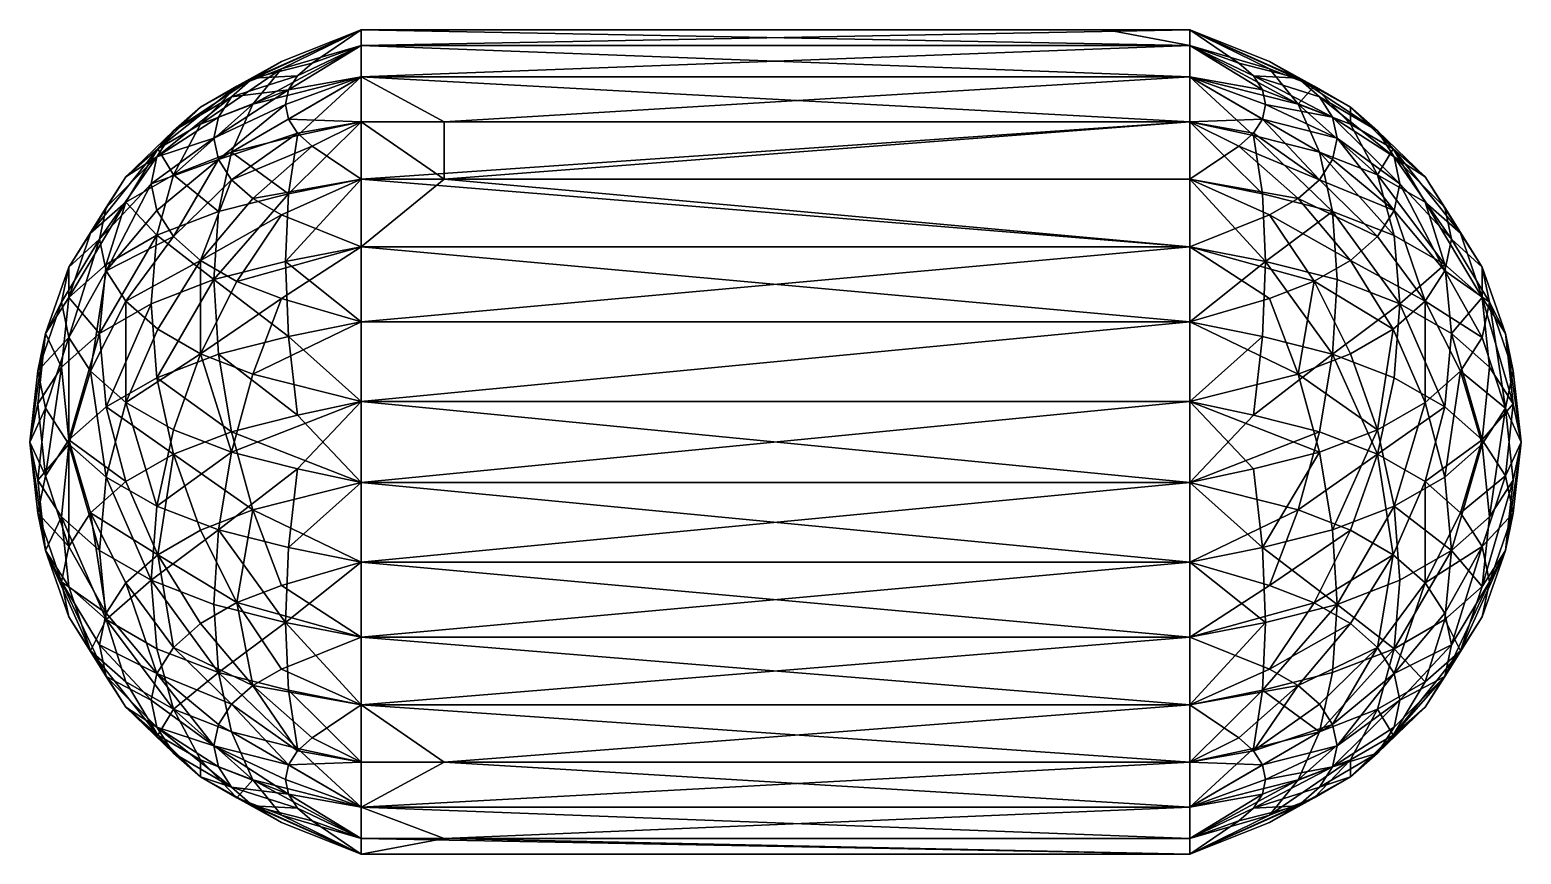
# Model space of a CAD drawing. Extents: x -0.08 to 0.08, y -0.044 to 0.044.
import ezdxf

# ---------------------------------------------------------------- set-up
doc = ezdxf.new("R2010")
doc.units = 0

# ---------------------------------------------------------------- blocks, each defined once
blk = doc.blocks.new('blimp_body')
mesh = blk.add_polyface()
corners = [(-0.044473, 0.034377, 0.028212), (0.044471, 0.034377, 0.028214), (-0.044473, 0.039221, 0.020963), (-0.051302, 0.032903, 0.025454), (-0.05227, 0.026648, 0.031448), (-0.058405, 0.031113, 0.022105), (-0.044472, 0.044258, -0.00436), (-0.044472, 0.044258, 0.004358), (0.035578, 0.044258, -0.004358), (-0.044472, 0.042557, 0.012909), (0.044472, 0.044258, 0.00436), (0.044472, 0.039221, 0.020965), (-0.044473, 0.028213, 0.034376), (-0.044471, 0.034378, -0.028214), (-0.044472, 0.039221, -0.020965), (-0.035577, 0.034378, -0.028214), (-0.035577, 0.028213, -0.034378), (-0.052269, 0.03467, -0.022298), (-0.044472, 0.042557, -0.01291), (0.044473, 0.042557, -0.012908), (-0.052596, 0.036235, -0.019369), (-0.05981, 0.030339, -0.021683), (-0.060285, 0.032611, -0.017432), (-0.0513, 0.033165, -0.025113), (-0.053048, 0.040059, 0.008235), (-0.057814, 0.038215, 0.004786), (-0.053048, 0.040847, -0.002024), (-0.052269, 0.037801, -0.016441), (-0.0513, 0.039305, -0.013625), (-0.049727, 0.031778, -0.027708), (-0.044471, 0.028213, -0.034378), (-0.056121, 0.036283, 0.015467), (-0.049728, 0.040693, -0.011031), (-0.061725, 0.034115, 0.011411), (-0.058404, 0.037068, -0.009094), (-0.056121, 0.039082, -0.005326), (-0.061724, 0.035969, 0.000583), (-0.05981, 0.034883, -0.013181)]
mesh.append_faces([[corners[k] for k in face] for face in [(0, 1, 2), (0, 3, 4), (5, 3, 2), (3, 0, 2), (6, 7, 8), (7, 9, 10), (11, 9, 2), (12, 1, 0), (13, 14, 15), (16, 13, 15), (13, 17, 14), (18, 6, 19), (14, 18, 19), (20, 21, 22), (21, 20, 17), (17, 20, 14), (23, 17, 13), (23, 21, 17), (7, 24, 9), (25, 24, 7), (26, 7, 6), (26, 25, 7), (20, 27, 14), (27, 18, 14), (18, 27, 28), (27, 20, 22), (29, 23, 13), (29, 13, 30), (9, 31, 2), (24, 31, 9), (31, 5, 2), (32, 18, 28), (18, 32, 6), (33, 24, 25), (33, 31, 24), (27, 34, 28), (26, 35, 25), (35, 36, 25), (35, 26, 6), (32, 35, 6), (35, 32, 28), (34, 35, 28), (37, 27, 22), (37, 34, 27)]])
mesh = blk.add_polyface()
corners = [(-0.035577, 0.028213, -0.034378), (0.044473, 0.034377, -0.028211), (0.044473, 0.028213, -0.034376), (-0.035577, 0.034378, -0.028214), (-0.044472, 0.044258, -0.00436), (0.035578, 0.044258, -0.004358), (0.044473, 0.042557, -0.012908), (0.044472, 0.044258, -0.004358), (0.044472, 0.044258, 0.00436), (0.044473, 0.020964, -0.03922), (0.053049, 0.015408, -0.037882), (0.044473, 0.01291, -0.042556), (-0.044471, 0.01291, -0.042558), (-0.044472, 0.042557, 0.012909), (0.044472, 0.042557, 0.012911), (-0.044472, 0.044258, 0.004358), (0.044471, 0.004359, 0.044259), (0.0513, 0.002884, 0.041501), (0.052268, 0.011344, 0.03963), (0.044472, 0.039221, 0.020965), (0.044471, 0.034377, 0.028214), (0.0513, 0.032903, 0.025456), (-0.044473, 0.039221, 0.020963), (0.044473, 0.039221, -0.020963), (-0.044472, 0.039221, -0.020965), (0.05227, 0.03467, -0.022295), (0.056122, 0.007297, -0.038761), (0.044473, 0.004359, -0.044257), (0.051302, 0.033165, -0.02511), (-0.044471, 0.004359, -0.044259), (0.044473, -0.004359, -0.044257), (0.044471, 0.012909, 0.042558), (0.052595, 0.019368, 0.036237), (0.044471, 0.020964, 0.039222), (0.053048, 0.040846, -0.002021), (0.053048, 0.040059, 0.008237), (-0.044473, 0.004359, 0.044257), (-0.044473, 0.020964, 0.03922), (0.05227, 0.037801, -0.016439), (0.053049, 0.024375, -0.032837), (0.049729, 0.031778, -0.027706), (0.056121, 0.036283, 0.01547), (0.044471, 0.028213, 0.034379), (-0.044473, 0.028213, 0.034376), (-0.044471, 0.020964, -0.039222), (0.049729, 0.040692, -0.011028), (0.051301, 0.039305, -0.013623), (0.052269, 0.026647, 0.031451)]
mesh.append_faces([[corners[k] for k in face] for face in [(0, 1, 2), (1, 0, 3), (4, 5, 6), (5, 7, 6), (8, 7, 5), (9, 10, 11), (12, 9, 11), (9, 0, 2), (8, 13, 14), (15, 8, 5), (16, 17, 18), (19, 20, 21), (20, 19, 22), (13, 19, 14), (23, 1, 3), (24, 23, 3), (23, 24, 6), (1, 23, 25), (26, 27, 11), (28, 1, 25), (29, 27, 30), (27, 29, 11), (31, 16, 18), (32, 31, 18), (31, 32, 33), (34, 7, 8), (35, 8, 14), (31, 36, 16), (37, 31, 33), (38, 23, 6), (39, 9, 2), (28, 40, 1), (1, 40, 2), (19, 41, 14), (32, 42, 33), (42, 43, 33), (43, 42, 20), (9, 44, 0), (7, 45, 6), (46, 38, 6), (45, 46, 6), (20, 47, 21), (42, 47, 20)]])
mesh = blk.add_polyface()
corners = [(0.05981, 0.009444, 0.036076), (0.052595, 0.019368, 0.036237), (0.052268, 0.011344, 0.03963), (0.060284, 0.017431, 0.032613), (0.044473, 0.020964, -0.03922), (0.057815, 0.017252, -0.034433), (0.053049, 0.015408, -0.037882), (0.0513, 0.002884, 0.041501), (0.058404, 0.031113, 0.022108), (0.044472, 0.039221, 0.020965), (0.0513, 0.032903, 0.025456), (0.056122, 0.007297, -0.038761), (0.058405, -0.001095, -0.03815), (0.044473, 0.004359, -0.044257), (0.061726, 0.009465, -0.034705), (0.044473, 0.01291, -0.042556), (0.059811, 0.030339, -0.02168), (0.058405, 0.028154, -0.025768), (0.05227, 0.03467, -0.022295), (0.051302, 0.033165, -0.02511), (0.05981, 0.024747, 0.027896), (0.060286, 0.032611, -0.017429), (0.053049, 0.024375, -0.032837), (0.049729, 0.031778, -0.027706), (0.058403, 0.001095, 0.038153), (0.053048, 0.040846, -0.002021), (0.056121, 0.039082, -0.005323), (0.044472, 0.044258, -0.004358), (0.057814, 0.038215, 0.004788), (0.061725, 0.035969, 0.000586), (0.044472, 0.044258, 0.00436), (0.053048, 0.040059, 0.008237), (0.056121, 0.036283, 0.01547), (0.044472, 0.042557, 0.012911), (0.052597, 0.036235, -0.019367), (0.059811, 0.034883, -0.013178), (0.05227, 0.037801, -0.016439), (0.044473, 0.039221, -0.020963), (0.061725, 0.019498, -0.03023), (0.056122, 0.02614, -0.029535), (0.044473, 0.028213, -0.034376), (0.049729, 0.040692, -0.011028), (0.051301, 0.039305, -0.013623), (0.052269, 0.026647, 0.031451), (0.044471, 0.028213, 0.034379), (0.058405, 0.037068, -0.009091), (0.061724, 0.034115, 0.011414)]
mesh.append_faces([[corners[k] for k in face] for face in [(0, 1, 2), (1, 0, 3), (4, 5, 6), (7, 0, 2), (8, 9, 10), (11, 12, 13), (11, 5, 14), (5, 11, 6), (6, 11, 15), (16, 17, 18), (17, 19, 18), (20, 1, 3), (20, 8, 10), (21, 16, 18), (22, 5, 4), (17, 23, 19), (7, 24, 0), (25, 26, 27), (26, 28, 29), (28, 26, 25), (28, 25, 30), (31, 28, 30), (32, 31, 33), (32, 9, 8), (32, 28, 31), (21, 34, 35), (34, 36, 35), (34, 21, 18), (37, 34, 18), (36, 34, 37), (22, 38, 5), (39, 23, 17), (39, 38, 22), (39, 22, 40), (23, 39, 40), (26, 41, 27), (36, 42, 35), (42, 41, 26), (20, 43, 1), (43, 44, 1), (43, 20, 10), (42, 45, 35), (45, 42, 26), (32, 46, 28)]])
mesh = blk.add_polyface()
corners = [(-0.06642, 0.022191, 0.023109), (-0.071845, 0.019075, 0.01728), (-0.072556, 0.011647, 0.021788), (-0.06974, 0.025769, 0.012107), (-0.064631, 0.028705, 0.017598), (-0.059811, 0.024748, 0.027893), (-0.058405, 0.031113, 0.022105), (-0.075875, 0.01552, 0.010629), (-0.06463, 0.022061, -0.025438), (-0.058404, 0.028154, -0.025771), (-0.061724, 0.019498, -0.030233), (-0.069739, 0.015119, -0.024128), (-0.05981, 0.030339, -0.021683), (-0.066419, 0.024841, -0.020236), (-0.060286, 0.017431, 0.032609), (-0.067025, 0.014824, 0.027732), (-0.067024, 0.027733, -0.014825), (-0.060285, 0.032611, -0.017432), (-0.073537, 0.022421, 0.005842), (-0.075875, 0.018788, -0.000955), (-0.071844, 0.025191, -0.005286), (-0.066323, 0.031474, 0.006469), (-0.072555, 0.02179, -0.011649), (-0.056121, 0.036283, 0.015467), (-0.076664, 0.015009, -0.008024), (-0.071844, 0.018389, -0.018011), (-0.061725, 0.034115, 0.011411), (-0.057814, 0.038215, 0.004786), (-0.061724, 0.035969, 0.000583), (-0.06463, 0.033406, -0.004212), (-0.06974, 0.02846, 0.000831), (-0.06642, 0.030625, -0.009415), (-0.058404, 0.037068, -0.009094), (-0.056121, 0.039082, -0.005326), (-0.05981, 0.034883, -0.013181)]
mesh.append_faces([[corners[k] for k in face] for face in [(0, 1, 2), (3, 0, 4), (3, 1, 0), (5, 6, 4), (0, 5, 4), (3, 7, 1), (8, 9, 10), (11, 8, 10), (8, 12, 9), (12, 8, 13), (14, 5, 0), (15, 14, 0), (12, 16, 17), (16, 12, 13), (18, 7, 3), (19, 18, 20), (18, 19, 7), (21, 18, 3), (21, 3, 4), (22, 19, 20), (6, 23, 4), (22, 24, 19), (25, 16, 13), (25, 22, 16), (8, 25, 13), (25, 8, 11), (21, 26, 27), (26, 21, 4), (23, 26, 4), (28, 21, 27), (28, 29, 21), (29, 30, 21), (18, 30, 20), (21, 30, 18), (16, 31, 17), (31, 22, 20), (22, 31, 16), (30, 31, 20), (31, 30, 29), (32, 31, 29), (28, 33, 29), (33, 32, 29), (31, 34, 17), (32, 34, 31)]])
mesh = blk.add_polyface()
corners = [(0.058405, 0.028154, -0.025768), (0.059811, 0.030339, -0.02168), (0.06642, 0.024842, -0.020232), (0.071845, 0.018389, -0.018007), (0.069741, 0.015119, -0.024125), (0.05981, 0.024747, 0.027896), (0.060284, 0.017431, 0.032613), (0.067024, 0.014823, 0.027735), (0.066419, 0.02219, 0.023112), (0.058404, 0.031113, 0.022108), (0.06463, 0.028705, 0.017602), (0.060286, 0.032611, -0.017429), (0.064631, 0.022061, -0.025435), (0.056121, 0.036283, 0.01547), (0.067025, 0.027733, -0.014822), (0.059811, 0.034883, -0.013178), (0.06642, 0.030625, -0.009411), (0.061725, 0.019498, -0.03023), (0.056122, 0.02614, -0.029535), (0.06974, 0.025769, 0.012111), (0.066323, 0.031474, 0.006473), (0.072555, 0.02179, -0.011645), (0.071845, 0.02519, -0.005283), (0.071844, 0.019075, 0.017284), (0.075875, 0.018788, -0.000951), (0.058405, 0.037068, -0.009091), (0.057814, 0.038215, 0.004788), (0.061724, 0.034115, 0.011414), (0.061725, 0.035969, 0.000586), (0.06974, 0.02846, 0.000835), (0.075875, 0.01552, 0.010633), (0.064631, 0.033406, -0.004209), (0.056121, 0.039082, -0.005323), (0.073537, 0.022421, 0.005846)]
mesh.append_faces([[corners[k] for k in face] for face in [(0, 1, 2), (3, 4, 2), (5, 6, 7), (8, 5, 7), (9, 8, 10), (5, 8, 9), (1, 11, 2), (4, 12, 2), (12, 0, 2), (13, 9, 10), (11, 14, 2), (14, 11, 15), (14, 3, 2), (16, 14, 15), (17, 12, 4), (12, 18, 0), (17, 18, 12), (19, 20, 10), (14, 21, 3), (21, 16, 22), (16, 21, 14), (23, 8, 7), (8, 23, 10), (23, 19, 10), (24, 21, 22), (25, 16, 15), (26, 27, 28), (27, 20, 28), (27, 13, 10), (20, 27, 10), (16, 29, 22), (29, 24, 22), (23, 30, 19), (31, 29, 16), (25, 31, 16), (20, 31, 28), (29, 31, 20), (31, 32, 28), (31, 25, 32), (29, 33, 24), (30, 33, 19), (33, 30, 24), (33, 20, 19), (33, 29, 20)]])
mesh = blk.add_polyface()
corners = [(-0.051302, 0.032903, 0.025454), (-0.058405, 0.031113, 0.022105), (-0.05227, 0.026648, 0.031448), (-0.053047, 0.015408, -0.037885), (-0.05612, 0.007297, -0.038763), (-0.061724, 0.009464, -0.034708), (-0.044471, 0.01291, -0.042558), (-0.059811, 0.024748, 0.027893), (-0.051302, 0.002884, 0.041498), (-0.058405, 0.001095, 0.03815), (-0.044473, -0.004359, 0.044257), (-0.059811, 0.009444, 0.036073), (-0.044473, 0.028213, 0.034376), (-0.044473, 0.034377, 0.028212), (-0.052597, 0.019368, 0.036234), (-0.058404, 0.028154, -0.025771), (-0.05612, 0.02614, -0.029538), (-0.061724, 0.019498, -0.030233), (-0.044471, 0.034378, -0.028214), (-0.035577, 0.028213, -0.034378), (-0.044471, 0.028213, -0.034378), (-0.057813, 0.017251, -0.034436), (-0.058403, -0.001095, -0.038153), (-0.044471, 0.004359, -0.044259), (0.044473, 0.01291, -0.042556), (-0.0513, -0.002885, -0.041501), (-0.060286, 0.017431, 0.032609), (-0.044473, 0.004359, 0.044257), (0.044471, 0.004359, 0.044259), (0.044471, 0.012909, 0.042558), (-0.044473, 0.012909, 0.042556), (-0.05227, 0.011344, 0.039628), (-0.044473, 0.020964, 0.03922), (0.044471, 0.020964, 0.039222), (-0.05981, 0.030339, -0.021683), (-0.0513, 0.033165, -0.025113), (-0.053047, 0.024375, -0.03284), (-0.049727, 0.031778, -0.027708), (-0.044471, 0.020964, -0.039222), (0.044473, 0.020964, -0.03922)]
mesh.append_faces([[corners[k] for k in face] for face in [(0, 1, 2), (3, 4, 5), (4, 3, 6), (1, 7, 2), (8, 9, 10), (9, 8, 11), (12, 13, 2), (14, 12, 2), (15, 16, 17), (18, 19, 20), (21, 3, 5), (4, 22, 5), (23, 4, 6), (23, 6, 24), (22, 23, 25), (23, 22, 4), (26, 14, 2), (7, 26, 2), (27, 8, 10), (28, 27, 10), (27, 29, 30), (8, 31, 11), (14, 31, 30), (31, 27, 30), (27, 31, 8), (31, 26, 11), (26, 31, 14), (32, 14, 30), (32, 12, 14), (12, 32, 33), (29, 32, 30), (34, 35, 15), (16, 36, 17), (36, 21, 17), (36, 16, 20), (16, 37, 20), (37, 16, 15), (35, 37, 15), (38, 36, 20), (3, 38, 6), (21, 38, 3), (36, 38, 21), (38, 39, 6), (19, 38, 20)]])
mesh = blk.add_polyface()
corners = [(-0.075876, 0.000217, 0.018809), (-0.072556, 0.011647, 0.021788), (-0.076665, 0.008022, 0.015007), (-0.061724, 0.019498, -0.030233), (-0.061724, 0.009464, -0.034708), (-0.066322, 0.012106, -0.029767), (-0.071845, 0.003771, 0.025459), (-0.069741, -0.004249, 0.028152), (-0.058405, 0.001095, 0.03815), (-0.059811, 0.009444, 0.036073), (-0.066421, 0.006887, 0.031289), (-0.079195, 0.007652, -0.004092), (-0.075875, 0.011231, -0.015094), (-0.078357, 0.00364, -0.011597), (-0.078357, 0.011663, 0.003413), (-0.079195, 0.00409, 0.00765), (-0.067025, 0.014824, 0.027732), (-0.06642, 0.022191, 0.023109), (-0.064631, -0.001314, 0.033643), (-0.069739, 0.004249, -0.028156), (-0.06463, 0.001314, -0.033647), (-0.078357, -0.003641, 0.011592), (-0.08005, 0, -0.000002), (-0.079195, -0.00409, -0.007654), (-0.075875, 0.01552, 0.010629), (-0.071845, 0.019075, 0.01728), (-0.057813, 0.017251, -0.034436), (-0.069739, 0.015119, -0.024128), (-0.073536, 0.007597, -0.021891), (-0.075874, -0.000217, -0.018812), (-0.058403, -0.001095, -0.038153), (-0.060286, 0.017431, 0.032609), (-0.075875, 0.018788, -0.000955), (-0.071844, -0.003772, -0.025463), (-0.076664, 0.015009, -0.008024), (-0.072555, 0.02179, -0.011649), (-0.071844, 0.018389, -0.018011)]
mesh.append_faces([[corners[k] for k in face] for face in [(0, 1, 2), (3, 4, 5), (0, 6, 1), (7, 6, 0), (8, 9, 10), (11, 12, 13), (14, 15, 2), (16, 17, 1), (16, 6, 10), (6, 16, 1), (18, 8, 10), (6, 18, 10), (4, 19, 5), (20, 19, 4), (21, 0, 2), (15, 21, 2), (11, 22, 14), (22, 15, 14), (23, 22, 13), (22, 11, 13), (22, 21, 15), (24, 14, 2), (1, 24, 2), (25, 24, 1), (3, 26, 4), (27, 3, 5), (19, 27, 5), (27, 19, 28), (12, 29, 13), (28, 29, 12), (30, 20, 4), (9, 31, 10), (31, 16, 10), (24, 32, 14), (19, 33, 28), (33, 29, 28), (34, 35, 12), (11, 34, 12), (34, 11, 14), (32, 34, 14), (35, 36, 12), (36, 28, 12), (36, 27, 28)]])
mesh = blk.add_polyface()
corners = [(0.060284, 0.017431, 0.032613), (0.05981, 0.009444, 0.036076), (0.067024, 0.014823, 0.027735), (0.069741, 0.004249, -0.028152), (0.073538, 0.007597, -0.021887), (0.071845, -0.003772, -0.025459), (0.069741, 0.015119, -0.024125), (0.075875, -0.000217, -0.018809), (0.078358, 0.00364, -0.011592), (0.066419, 0.006887, 0.031292), (0.071844, 0.003772, 0.025463), (0.072554, 0.011647, 0.021792), (0.064631, 0.001314, -0.033643), (0.056122, 0.007297, -0.038761), (0.061726, 0.009465, -0.034705), (0.058405, -0.001095, -0.03815), (0.057815, 0.017252, -0.034433), (0.066324, 0.012106, -0.029763), (0.075875, 0.000217, 0.018813), (0.06974, -0.004249, 0.028156), (0.075876, 0.011231, -0.01509), (0.071845, 0.018389, -0.018007), (0.08005, 0, 0.000002), (0.079195, 0.00409, 0.007654), (0.078357, -0.00364, 0.011597), (0.061725, 0.019498, -0.03023), (0.076665, 0.015009, -0.008021), (0.06463, -0.001314, 0.033647), (0.058403, 0.001095, 0.038153), (0.072555, 0.02179, -0.011645), (0.071844, 0.019075, 0.017284), (0.075875, 0.018788, -0.000951), (0.079195, 0.007651, -0.004088), (0.076664, 0.008022, 0.015011), (0.075875, 0.01552, 0.010633), (0.078357, 0.011663, 0.003417)]
mesh.append_faces([[corners[k] for k in face] for face in [(0, 1, 2), (3, 4, 5), (3, 6, 4), (4, 7, 5), (7, 4, 8), (9, 10, 2), (1, 9, 2), (10, 11, 2), (12, 13, 14), (13, 12, 15), (16, 17, 14), (17, 6, 3), (17, 12, 14), (12, 17, 3), (18, 11, 10), (18, 10, 19), (6, 20, 4), (21, 20, 6), (4, 20, 8), (22, 23, 24), (23, 18, 24), (17, 25, 6), (25, 17, 16), (26, 20, 21), (20, 26, 8), (27, 9, 1), (28, 27, 1), (9, 27, 10), (29, 26, 21), (11, 30, 2), (29, 31, 26), (32, 22, 8), (26, 32, 8), (18, 33, 11), (23, 33, 18), (34, 30, 11), (33, 34, 11), (34, 33, 23), (34, 35, 31), (31, 35, 26), (35, 32, 26), (35, 34, 23), (35, 23, 22), (32, 35, 22)]])
mesh = blk.add_polyface()
corners = [(-0.079195, -0.00409, -0.007654), (-0.076664, -0.008022, -0.015011), (-0.078357, -0.011663, -0.003417), (-0.066324, -0.012106, 0.029763), (-0.057815, -0.017251, 0.034433), (-0.061725, -0.009465, 0.034705), (-0.064631, -0.001314, 0.033643), (-0.069741, -0.004249, 0.028152), (-0.071845, 0.003771, 0.025459), (-0.078357, -0.003641, 0.011592), (-0.075875, -0.011231, 0.01509), (-0.075876, 0.000217, 0.018809), (-0.08005, 0, -0.000002), (-0.075875, -0.01552, -0.010633), (-0.075874, -0.000217, -0.018812), (-0.078357, 0.00364, -0.011597), (-0.072554, -0.011647, -0.021792), (-0.073538, -0.007597, 0.021887), (-0.069741, -0.01512, 0.024125), (-0.061725, -0.019498, 0.03023), (-0.056122, -0.007297, 0.038761), (-0.058405, 0.001095, 0.03815), (-0.071845, -0.018389, 0.018007), (-0.075875, -0.018788, 0.000951), (-0.076665, -0.015009, 0.008021), (-0.072555, -0.02179, 0.011645), (-0.066419, -0.006887, -0.031292), (-0.069739, 0.004249, -0.028156), (-0.06463, 0.001314, -0.033647), (-0.058403, -0.001095, -0.038153), (-0.073537, -0.022421, -0.005846), (-0.071844, -0.003772, -0.025463), (-0.067023, -0.014824, -0.027735), (-0.059809, -0.009444, -0.036076), (-0.060284, -0.017431, -0.032613), (-0.064631, -0.022061, 0.025435), (-0.079195, -0.007652, 0.004088), (-0.071844, -0.019075, -0.017283)]
mesh.append_faces([[corners[k] for k in face] for face in [(0, 1, 2), (3, 4, 5), (6, 3, 5), (3, 6, 7), (6, 8, 7), (9, 10, 11), (12, 0, 2), (1, 13, 2), (14, 0, 15), (14, 1, 0), (1, 14, 16), (3, 17, 18), (17, 3, 7), (17, 7, 11), (10, 17, 11), (3, 19, 4), (20, 6, 5), (6, 20, 21), (17, 22, 18), (22, 17, 10), (23, 24, 2), (24, 22, 10), (22, 24, 25), (26, 27, 28), (29, 26, 28), (30, 23, 2), (13, 30, 2), (26, 31, 27), (14, 31, 16), (16, 31, 32), (31, 26, 32), (33, 26, 29), (26, 33, 32), (33, 34, 32), (35, 3, 18), (35, 19, 3), (9, 36, 10), (36, 24, 10), (24, 36, 2), (36, 12, 2), (12, 36, 9), (37, 1, 16), (37, 13, 1), (37, 16, 32)]])
mesh = blk.add_polyface()
corners = [(-0.044472, -0.039221, -0.020965), (-0.044471, -0.034377, -0.028214), (0.044473, -0.034377, -0.028212), (-0.044471, -0.028212, -0.034378), (-0.044473, -0.039221, 0.020963), (-0.035578, -0.034378, 0.028212), (-0.044473, -0.034377, 0.028212), (0.044472, -0.039221, 0.020965), (0.044473, -0.004359, -0.044257), (-0.044471, -0.012909, -0.042558), (-0.044471, -0.004359, -0.044259), (-0.052269, -0.026648, -0.031451), (-0.052268, -0.011344, -0.03963), (-0.0513, -0.002885, -0.041501), (-0.035578, -0.042557, 0.012908), (-0.044472, -0.042557, 0.012908), (-0.044472, -0.044258, 0.004358), (-0.044472, -0.044258, -0.00436), (0.044472, -0.044258, 0.00436), (-0.053048, -0.040847, 0.002022), (-0.044472, -0.042557, -0.012911), (-0.053048, -0.040059, -0.008237), (0.044473, -0.042557, -0.012909), (-0.044473, -0.028213, 0.034376), (-0.044473, -0.020964, 0.03922), (-0.053049, -0.024376, 0.032837), (0.044471, -0.028213, 0.034378), (-0.044471, 0.004359, -0.044259), (-0.049729, -0.031778, 0.027705), (-0.051302, -0.033165, 0.02511), (0.044471, -0.01291, 0.042558), (-0.044473, -0.01291, 0.042556), (-0.044473, -0.004359, 0.044257), (-0.056122, -0.007297, 0.038761), (-0.053049, -0.015408, 0.037882), (-0.044471, -0.020964, -0.039222), (0.044473, -0.020964, -0.03922), (-0.056121, -0.036283, -0.01547), (0.044472, -0.044258, -0.004358), (-0.0513, -0.032903, -0.025456), (-0.052595, -0.019368, -0.036237), (-0.05227, -0.037801, 0.016439), (-0.051301, -0.039306, 0.013623), (-0.05227, -0.03467, 0.022295), (-0.049728, -0.040692, 0.011028)]
mesh.append_faces([[corners[k] for k in face] for face in [(0, 1, 2), (1, 3, 2), (4, 5, 6), (5, 4, 7), (8, 9, 10), (1, 11, 3), (9, 12, 10), (12, 13, 10), (4, 14, 7), (14, 4, 15), (16, 17, 18), (16, 14, 15), (14, 16, 18), (17, 16, 19), (20, 17, 21), (22, 20, 0), (23, 24, 25), (24, 23, 26), (5, 23, 6), (23, 5, 26), (13, 27, 10), (27, 8, 10), (23, 28, 6), (28, 29, 6), (30, 31, 24), (31, 30, 32), (33, 31, 32), (31, 34, 24), (35, 36, 3), (36, 35, 9), (20, 37, 0), (20, 38, 17), (39, 1, 0), (39, 11, 1), (35, 40, 9), (40, 12, 9), (11, 40, 3), (40, 35, 3), (4, 41, 15), (41, 42, 15), (43, 4, 6), (29, 43, 6), (42, 44, 15), (44, 16, 15)]])
mesh = blk.add_polyface()
corners = [(-0.044471, -0.028212, -0.034378), (0.044473, -0.028213, -0.034376), (0.044473, -0.034377, -0.028212), (0.044471, -0.020964, 0.039222), (-0.044473, -0.020964, 0.03922), (0.044471, -0.028213, 0.034378), (0.052597, -0.019368, -0.036234), (0.05227, -0.011344, -0.039628), (0.060286, -0.017431, -0.03261), (0.044471, -0.004359, 0.044259), (0.044471, 0.004359, 0.044259), (-0.044473, -0.004359, 0.044257), (0.0513, 0.002884, 0.041501), (0.051302, -0.002885, -0.041498), (0.044473, -0.004359, -0.044257), (0.058405, -0.001095, -0.03815), (0.044473, 0.004359, -0.044257), (0.059811, -0.009444, -0.036073), (0.059811, -0.024748, -0.027893), (0.05227, -0.026648, -0.031448), (0.051302, -0.032903, -0.025453), (0.058405, -0.031113, -0.022105), (0.044473, -0.012909, -0.042556), (-0.044471, -0.012909, -0.042558), (0.05981, -0.030339, 0.021683), (0.058404, -0.028154, 0.025771), (0.0513, -0.033166, 0.025113), (0.044471, -0.01291, 0.042558), (0.05612, -0.007297, 0.038764), (0.044473, -0.020964, -0.03922), (0.053048, -0.024376, 0.03284), (0.057813, -0.017252, 0.034436), (0.061724, -0.019498, 0.030233), (0.058403, 0.001095, 0.038153), (0.053048, -0.015408, 0.037885), (0.061724, -0.009465, 0.034708), (0.049727, -0.031779, 0.027708), (0.05612, -0.02614, 0.029538)]
mesh.append_faces([[corners[k] for k in face] for face in [(0, 1, 2), (3, 4, 5), (6, 7, 8), (9, 10, 11), (12, 10, 9), (13, 7, 14), (13, 15, 7), (16, 13, 14), (15, 13, 16), (15, 17, 7), (7, 17, 8), (18, 19, 8), (19, 6, 8), (6, 19, 1), (1, 19, 2), (19, 20, 2), (20, 19, 21), (19, 18, 21), (7, 22, 14), (6, 22, 7), (22, 23, 14), (24, 25, 26), (27, 4, 3), (27, 9, 11), (27, 28, 9), (29, 6, 1), (29, 22, 6), (29, 1, 0), (22, 29, 23), (30, 3, 5), (30, 31, 3), (30, 32, 31), (33, 12, 9), (28, 33, 9), (34, 28, 27), (31, 34, 3), (34, 27, 3), (35, 34, 31), (34, 35, 28), (36, 37, 5), (37, 30, 5), (37, 36, 26), (25, 37, 26), (30, 37, 32)]])
mesh = blk.add_polyface()
corners = [(0.067025, -0.014824, -0.027732), (0.072556, -0.011647, -0.021788), (0.066421, -0.022191, -0.023109), (0.076665, -0.008023, -0.015007), (0.078358, 0.00364, -0.011592), (0.079196, -0.00409, -0.00765), (0.066421, -0.006887, -0.031289), (0.060286, -0.017431, -0.03261), (0.071845, -0.003772, -0.025459), (0.078357, -0.011663, -0.003413), (0.079195, -0.007652, 0.004092), (0.076664, -0.015009, 0.008025), (0.069741, 0.004249, -0.028152), (0.075875, -0.000217, -0.018809), (0.075875, -0.01552, -0.010629), (0.071845, -0.019075, -0.017279), (0.073536, -0.007597, 0.021891), (0.075875, -0.011231, 0.015094), (0.078357, -0.00364, 0.011597), (0.059811, -0.009444, -0.036073), (0.08005, 0, 0.000002), (0.064631, 0.001314, -0.033643), (0.058405, -0.001095, -0.03815), (0.075875, -0.018788, 0.000955), (0.075875, 0.000217, 0.018813), (0.06974, -0.004249, 0.028156), (0.073537, -0.022421, -0.005842), (0.06974, -0.01512, 0.024128), (0.066322, -0.012106, 0.029766), (0.071844, -0.01839, 0.018011), (0.061724, -0.019498, 0.030233), (0.057813, -0.017252, 0.034436), (0.061724, -0.009465, 0.034708), (0.06463, -0.022061, 0.025439), (0.071844, 0.003772, 0.025463), (0.06463, -0.001314, 0.033647), (0.058403, 0.001095, 0.038153), (0.05612, -0.007297, 0.038764), (0.072555, -0.02179, 0.011649)]
mesh.append_faces([[corners[k] for k in face] for face in [(0, 1, 2), (3, 4, 5), (6, 0, 7), (1, 6, 8), (0, 6, 1), (9, 10, 11), (6, 12, 8), (13, 4, 3), (13, 1, 8), (1, 13, 3), (1, 14, 15), (14, 1, 3), (14, 3, 5), (9, 14, 5), (16, 17, 18), (17, 10, 18), (10, 17, 11), (19, 6, 7), (4, 20, 5), (20, 9, 5), (20, 10, 9), (10, 20, 18), (21, 12, 6), (19, 21, 6), (21, 19, 22), (23, 9, 11), (24, 16, 18), (16, 24, 25), (26, 14, 9), (23, 26, 9), (27, 16, 25), (28, 27, 25), (27, 17, 16), (27, 29, 17), (30, 28, 31), (28, 32, 31), (33, 27, 28), (34, 35, 25), (35, 28, 25), (35, 32, 28), (35, 36, 37), (32, 35, 37), (17, 38, 11), (29, 38, 17)]])
mesh = blk.add_polyface()
corners = [(-0.044473, -0.020964, 0.03922), (-0.057815, -0.017251, 0.034433), (-0.053049, -0.024376, 0.032837), (-0.061725, -0.035969, -0.000586), (-0.057814, -0.038215, -0.004788), (-0.053048, -0.040847, 0.002022), (-0.044472, -0.044258, -0.00436), (-0.053048, -0.040059, -0.008237), (-0.056122, -0.007297, 0.038761), (-0.061725, -0.009465, 0.034705), (-0.058405, 0.001095, 0.03815), (-0.044473, -0.004359, 0.044257), (-0.053049, -0.015408, 0.037882), (-0.044473, -0.01291, 0.042556), (-0.056121, -0.036283, -0.01547), (-0.044472, -0.042557, -0.012911), (-0.058404, -0.031113, -0.022108), (-0.044472, -0.039221, -0.020965), (-0.061724, -0.034116, -0.011414), (-0.052268, -0.011344, -0.03963), (-0.059809, -0.009444, -0.036076), (-0.0513, -0.002885, -0.041501), (-0.058403, -0.001095, -0.038153), (-0.056122, -0.02614, 0.029535), (-0.061725, -0.019498, 0.03023), (-0.044473, -0.028213, 0.034376), (-0.049729, -0.031778, 0.027705), (-0.051302, -0.033165, 0.02511), (-0.058405, -0.028154, 0.025768), (-0.0513, -0.032903, -0.025456), (-0.05981, -0.024748, -0.027896), (-0.052269, -0.026648, -0.031451), (-0.052595, -0.019368, -0.036237), (-0.060284, -0.017431, -0.032613), (-0.056121, -0.039082, 0.005323), (-0.051301, -0.039306, 0.013623), (-0.058404, -0.037068, 0.00909), (-0.044472, -0.044258, 0.004358), (-0.052597, -0.036236, 0.019367), (-0.05227, -0.037801, 0.016439), (-0.044473, -0.039221, 0.020963), (-0.059811, -0.034883, 0.013178), (-0.060285, -0.032611, 0.017429), (-0.05227, -0.03467, 0.022295), (-0.059811, -0.030339, 0.02168), (-0.049728, -0.040692, 0.011028)]
mesh.append_faces([[corners[k] for k in face] for face in [(0, 1, 2), (3, 4, 5), (6, 4, 7), (4, 6, 5), (1, 8, 9), (10, 8, 11), (12, 1, 0), (8, 12, 13), (12, 8, 1), (14, 15, 7), (14, 16, 17), (4, 14, 7), (14, 4, 18), (19, 20, 21), (20, 22, 21), (1, 23, 2), (24, 23, 1), (23, 25, 2), (23, 26, 25), (27, 23, 28), (26, 23, 27), (16, 29, 17), (29, 30, 31), (29, 16, 30), (32, 20, 19), (20, 32, 33), (30, 32, 31), (33, 32, 30), (34, 35, 36), (37, 34, 5), (34, 3, 5), (38, 39, 40), (36, 39, 41), (35, 39, 36), (39, 42, 41), (39, 38, 42), (43, 44, 42), (38, 43, 42), (43, 27, 28), (44, 43, 28), (43, 38, 40), (34, 45, 35), (45, 34, 37)]])
mesh = blk.add_polyface()
corners = [(0.066421, -0.022191, -0.023109), (0.072556, -0.011647, -0.021788), (0.071845, -0.019075, -0.017279), (0.060286, -0.017431, -0.03261), (0.067025, -0.014824, -0.027732), (0.06974, -0.025769, -0.012107), (0.059811, -0.024748, -0.027893), (0.058405, -0.031113, -0.022105), (0.064631, -0.028705, -0.017598), (0.056122, -0.036283, -0.015467), (0.05981, -0.030339, 0.021683), (0.060285, -0.032611, 0.017432), (0.066419, -0.024841, 0.020236), (0.061725, -0.034115, -0.011411), (0.066323, -0.031474, -0.006469), (0.067024, -0.027733, 0.014825), (0.073537, -0.022421, -0.005842), (0.06974, -0.028461, -0.000831), (0.075875, -0.01552, -0.010629), (0.071844, -0.01839, 0.018011), (0.06974, -0.01512, 0.024128), (0.06463, -0.033406, 0.004212), (0.061725, -0.035969, -0.000583), (0.057814, -0.038215, -0.004785), (0.058404, -0.037068, 0.009094), (0.06463, -0.022061, 0.025439), (0.061724, -0.019498, 0.030233), (0.066322, -0.012106, 0.029766), (0.058404, -0.028154, 0.025771), (0.05612, -0.02614, 0.029538), (0.05981, -0.034883, 0.013181), (0.06642, -0.030626, 0.009415), (0.071844, -0.02519, 0.005287), (0.075875, -0.018788, 0.000955), (0.076664, -0.015009, 0.008025), (0.072555, -0.02179, 0.011649)]
mesh.append_faces([[corners[k] for k in face] for face in [(0, 1, 2), (3, 4, 0), (5, 0, 2), (6, 3, 0), (7, 6, 0), (8, 7, 0), (5, 8, 0), (8, 9, 7), (10, 11, 12), (13, 9, 8), (14, 8, 5), (14, 13, 8), (11, 15, 12), (16, 14, 5), (14, 16, 17), (16, 5, 2), (18, 16, 2), (19, 20, 12), (21, 22, 17), (22, 14, 17), (13, 22, 23), (14, 22, 13), (24, 22, 21), (20, 25, 12), (26, 25, 27), (25, 10, 12), (25, 28, 10), (25, 29, 28), (29, 25, 26), (30, 15, 11), (30, 31, 15), (30, 24, 21), (31, 30, 21), (32, 21, 17), (32, 31, 21), (16, 32, 17), (32, 16, 33), (32, 33, 34), (31, 32, 15), (32, 35, 15), (35, 19, 12), (15, 35, 12), (35, 32, 34)]])
mesh = blk.add_polyface()
corners = [(-0.06463, -0.028705, -0.017602), (-0.061724, -0.034116, -0.011414), (-0.066323, -0.031474, -0.006473), (-0.061725, -0.035969, -0.000586), (-0.057814, -0.038215, -0.004788), (-0.06974, -0.02846, -0.000835), (-0.05981, -0.024748, -0.027896), (-0.066419, -0.022191, -0.023112), (-0.067023, -0.014824, -0.027735), (-0.073537, -0.022421, -0.005846), (-0.058404, -0.031113, -0.022108), (-0.060284, -0.017431, -0.032613), (-0.056121, -0.036283, -0.01547), (-0.056122, -0.02614, 0.029535), (-0.064631, -0.022061, 0.025435), (-0.058405, -0.028154, 0.025768), (-0.061725, -0.019498, 0.03023), (-0.064631, -0.033406, 0.004209), (-0.058404, -0.037068, 0.00909), (-0.071844, -0.019075, -0.017283), (-0.075875, -0.01552, -0.010633), (-0.056121, -0.039082, 0.005323), (-0.06642, -0.024842, 0.020233), (-0.071845, -0.018389, 0.018007), (-0.072555, -0.02179, 0.011645), (-0.059811, -0.030339, 0.02168), (-0.060285, -0.032611, 0.017429), (-0.069741, -0.01512, 0.024125), (-0.071845, -0.025191, 0.005283), (-0.076665, -0.015009, 0.008021), (-0.075875, -0.018788, 0.000951), (-0.06642, -0.030625, 0.009411), (-0.059811, -0.034883, 0.013178), (-0.06974, -0.02577, -0.012111), (-0.067025, -0.027733, 0.014822)]
mesh.append_faces([[corners[k] for k in face] for face in [(0, 1, 2), (1, 3, 2), (1, 4, 3), (3, 5, 2), (6, 7, 8), (7, 6, 0), (5, 9, 2), (6, 10, 0), (11, 6, 8), (12, 1, 0), (10, 12, 0), (13, 14, 15), (14, 13, 16), (17, 5, 3), (18, 17, 3), (19, 7, 0), (19, 9, 20), (7, 19, 8), (21, 18, 3), (22, 23, 24), (25, 22, 26), (23, 22, 27), (22, 14, 27), (14, 22, 15), (22, 25, 15), (28, 29, 30), (29, 28, 24), (9, 28, 30), (28, 9, 5), (26, 31, 32), (31, 18, 32), (31, 17, 18), (17, 31, 5), (31, 28, 5), (33, 19, 0), (19, 33, 9), (33, 0, 2), (9, 33, 2), (22, 34, 26), (34, 31, 26), (34, 22, 24), (28, 34, 24), (31, 34, 28)]])
mesh = blk.add_polyface()
corners = [(0.044473, -0.039221, -0.020963), (-0.044472, -0.039221, -0.020965), (0.044473, -0.034377, -0.028212), (0.044473, -0.042557, -0.012909), (0.051302, -0.032903, -0.025453), (0.058405, -0.031113, -0.022105), (0.044471, -0.034378, 0.028214), (-0.035578, -0.034378, 0.028212), (0.044472, -0.039221, 0.020965), (0.044471, -0.028213, 0.034378), (0.049727, -0.031779, 0.027708), (0.0513, -0.033166, 0.025113), (0.056122, -0.036283, -0.015467), (0.044472, -0.044258, 0.00436), (0.053048, -0.040847, 0.002024), (0.056121, -0.039082, 0.005326), (0.044472, -0.042557, 0.01291), (-0.035578, -0.042557, 0.012908), (0.049728, -0.040692, 0.011031), (0.053049, -0.040059, -0.008234), (0.061725, -0.034115, -0.011411), (0.057814, -0.038215, -0.004785), (0.051301, -0.039306, 0.013626), (0.052596, -0.036236, 0.019369), (0.052269, -0.03467, 0.022298), (0.05981, -0.030339, 0.021683), (0.060285, -0.032611, 0.017432), (0.044472, -0.044258, -0.004358), (-0.044472, -0.044258, -0.00436), (-0.044472, -0.042557, -0.012911), (0.058404, -0.037068, 0.009094), (0.052269, -0.037801, 0.016441), (0.061725, -0.035969, -0.000583), (0.05981, -0.034883, 0.013181)]
mesh.append_faces([[corners[k] for k in face] for face in [(0, 1, 2), (0, 3, 1), (4, 0, 2), (0, 4, 5), (6, 7, 8), (7, 6, 9), (6, 10, 9), (10, 6, 11), (0, 12, 3), (12, 0, 5), (13, 14, 15), (16, 17, 13), (17, 16, 8), (18, 13, 15), (18, 16, 13), (12, 19, 3), (19, 20, 21), (20, 19, 12), (22, 18, 15), (18, 22, 16), (23, 24, 8), (24, 6, 8), (6, 24, 11), (24, 25, 11), (25, 24, 26), (24, 23, 26), (27, 14, 13), (19, 27, 3), (14, 27, 21), (27, 19, 21), (28, 27, 13), (27, 29, 3), (30, 22, 15), (31, 23, 8), (16, 31, 8), (22, 31, 16), (14, 32, 15), (32, 14, 21), (32, 30, 15), (23, 33, 26), (31, 33, 23), (30, 33, 22), (33, 31, 22)]])

msp = doc.modelspace()

# ---------------------------------------------------------------- block references
msp.add_blockref('blimp_body', (0, 0))

doc.saveas('drawing.dxf')
